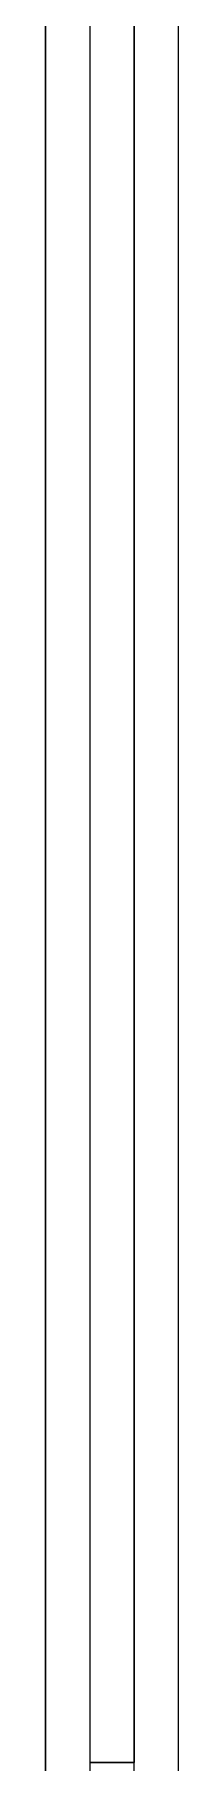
# Model space of a CAD drawing. Header units: millimetres. Extents: x -4391136 to -1798569, y -886572 to -291056.
# Drawn here: x -2460007 to -2459857, y -393016 to -391076 of the extents above; entities that cross this region are included whole.
import ezdxf

# ---------------------------------------------------------------- set-up
doc = ezdxf.new("R2010")
doc.units = ezdxf.units.MM
for name, color, linetype in [('_PP-Dim', 7, 'Continuous'), ('Xref-C-1-PP17-AR-2214-01-B$0$A-FLOR-E', 7, 'Continuous'), ('Xref-C-1-PP17-AR-2214-01-B$0$A-FLOR-HRAL', 7, 'Continuous'), ('Xref-C-1-PP17-AR-2214-01-B$0$WALL-E', 7, 'Continuous')]:
    doc.layers.add(name, color=color, linetype=linetype)

# ---------------------------------------------------------------- blocks, each defined once
blk = doc.blocks.new('Xref-C-1-PP17-AR-2214-01-B$0$Top Rail Type - Top Rail_Internal_-V22-ENTRANCE 2 - LOWER ROOF FLOOR PLAN01-flat-1')
at = {"layer": 'Xref-C-1-PP17-AR-2214-01-B$0$A-FLOR-HRAL', "color": 7, "lineweight": 9}
for p, q in [((-2733777.7, -509398.9), (-2730337.7, -509398.9)), ((-2730337.7, -509398.9), (-2730337.7, -509448.9)), ((-2733777.7, -509448.9), (-2730337.7, -509448.9))]:
    blk.add_line(p, q, dxfattribs=at)
blk = doc.blocks.new('Xref-C-1-PP17-AR-2214-01-B$0$Top Rail Type - Top Rail_Internal_-12332625-ENTRANCE 2 - LOWER ROOF FLOOR PLAN01-flat-1')
at = {"layer": 'Xref-C-1-PP17-AR-2214-01-B$0$A-FLOR-HRAL', "color": 7, "lineweight": 9}
for p, q in [((-2730337.7, -509398.9), (-2733777.7, -509398.9)), ((-2730337.7, -509448.1), (-2730337.7, -509399.8)), ((-2730337.7, -509399.8), (-2730337.7, -509448.1)), ((-2733777.7, -509448.9), (-2730337.7, -509448.9))]:
    blk.add_line(p, q, dxfattribs=at)
blk = doc.blocks.new('Xref-C-1-PP17-AR-2214-01-B$0$Railing - Post End-V10-ENTRANCE 2 - LOWER ROOF FLOOR PLAN01-flat-2')
at = {"layer": 'Xref-C-1-PP17-AR-2214-01-B$0$A-FLOR-HRAL', "color": 7, "lineweight": 9}
for p, q in [((-50, 0.9), (-50, 49.1)), ((-50, 49.1), (-50, 0.9)), ((-50, 25), (-50, 49.1)), ((-50, 49.1), (-50, 25)), ((0, 50), (-24.5, 50)), ((-50, 25), (-50, 0.9)), ((-50, 0.9), (-50, 25)), ((-50, 0), (0, 0))]:
    blk.add_line(p, q, dxfattribs=at)
at = {"layer": 'Xref-C-1-PP17-AR-2214-01-B$0$A-FLOR-HRAL', "color": 7, "lineweight": 9, "flags": 128}
for points in [[(0, 50), (0, 50), (-0.2, 50), (-0.4, 50), (-0.6, 50), (-1, 50), (-1.4, 50), (-1.9, 50), (-2.5, 50), (-3.2, 50), (-3.9, 50), (-4.8, 50), (-5.7, 50), (-6.6, 50), (-7.6, 50), (-8.7, 50), (-9.9, 50), (-11.1, 50), (-12.4, 50), (-13.8, 50), (-15.2, 50), (-16.6, 50), (-18.1, 50), (-19.7, 50), (-21.3, 50), (-23, 50), (-24.7, 50), (-26.4, 50), (-28.2, 50), (-30, 50), (-31.9, 50), (-33.8, 50), (-35.7, 50), (-37.6, 50), (-39.5, 50), (-41.5, 50), (-43.5, 50), (-45.5, 50), (-47.5, 50), (-49.5, 50), (-50, 50)], [(-50, 0), (-48, 0), (-46, 0), (-44, 0), (-42, 0), (-40.1, 0), (-38.1, 0), (-36.2, 0), (-34.3, 0), (-32.4, 0), (-30.5, 0), (-28.7, 0), (-26.9, 0), (-25.2, 0), (-23.4, 0), (-21.8, 0), (-20.1, 0), (-18.6, 0), (-17, 0), (-15.6, 0), (-14.1, 0), (-12.8, 0), (-11.5, 0), (-10.2, 0), (-9, 0), (-7.9, 0), (-6.9, 0), (-5.9, 0), (-5, 0), (-4.2, 0), (-3.4, 0), (-2.7, 0), (-2.1, 0), (-1.6, 0), (-1.1, 0), (-0.7, 0), (-0.4, 0), (-0.2, 0), (-0.1, 0), (0, 0), (0, 0)]]:
    blk.add_lwpolyline(points, dxfattribs=at)
at = {"layer": 'Xref-C-1-PP17-AR-2214-01-B$0$A-FLOR-HRAL', "color": 7, "lineweight": 9}
for points in [[(-4.8, 49.5), (-4.8, 49.5, -0.048149), (0, 50)], [(0, 50), (0, 50, 0.048194), (-4.8, 49.5)], [(-4.8, 0.5), (-4.8, 0.5, 0.048149), (0, 0)], [(0, 0), (0, 0, -0.048194), (-4.8, 0.5)]]:
    blk.add_lwpolyline(points, format="xyb", dxfattribs=at)
for start, end in [(90, 270), (0, 99.8473), (260.7319, 0)]:
    blk.add_arc((0, 25), 25, start, end, dxfattribs=at)
blk = doc.blocks.new('Xref-C-1-PP17-AR-2214-01-B$0$Railing - Railing-12332619-ENTRANCE 2 - LOWER ROOF FLOOR PLAN01-flat-1')
at = {"layer": 'Xref-C-1-PP17-AR-2214-01-B$0$A-FLOR-HRAL', "color": 7, "lineweight": 9}
for p, q in [((-2730337.7, -509398.9), (-2733777.7, -509398.9)), ((-2730337.7, -509399.8), (-2730337.7, -509448.1)), ((-2730337.7, -509448.1), (-2730337.7, -509399.8)), ((-2733777.7, -509448.9), (-2730337.7, -509448.9))]:
    blk.add_line(p, q, dxfattribs=at)
at = {"color": 7}
blk.add_blockref('Xref-C-1-PP17-AR-2214-01-B$0$Railing - Post End-V10-ENTRANCE 2 - LOWER ROOF FLOOR PLAN01-flat-2', (-2730287.7, -509448.9), dxfattribs=at)
blk = doc.blocks.new('W-1-PP17-ENT2_REV00_20260526-152612_EX_LOPF-1')
at = {"layer": 'Xref-C-1-PP17-AR-2214-01-B$0$A-FLOR-E', "color": 7}
for p, q in [((-12850, -4900), (-12850, -10055)), ((-12700, -10205), (-12700, -4900))]:
    blk.add_line(p, q, dxfattribs=at)
at = {"layer": 'Xref-C-1-PP17-AR-2214-01-B$0$WALL-E', "color": 7}
for p, q in [((-12850, -10055), (-12850, -4900)), ((-12700, -10205), (-12700, -4900))]:
    blk.add_line(p, q, dxfattribs=at)
at = {"color": 7, "rotation": 270}
for name in ['Xref-C-1-PP17-AR-2214-01-B$0$Railing - Railing-12332619-ENTRANCE 2 - LOWER ROOF FLOOR PLAN01-flat-1', 'Xref-C-1-PP17-AR-2214-01-B$0$Top Rail Type - Top Rail_Internal_-V22-ENTRANCE 2 - LOWER ROOF FLOOR PLAN01-flat-1', 'Xref-C-1-PP17-AR-2214-01-B$0$Top Rail Type - Top Rail_Internal_-12332625-ENTRANCE 2 - LOWER ROOF FLOOR PLAN01-flat-1']:
    blk.add_blockref(name, (496648.9, -2740142.7), dxfattribs=at)

msp = doc.modelspace()

# ---------------------------------------------------------------- block references
at = {"layer": '_PP-Dim', "color": 7}
msp.add_blockref('W-1-PP17-ENT2_REV00_20260526-152612_EX_LOPF-1', (-2447156.5, -383210.9), dxfattribs=at)

doc.saveas('drawing.dxf')
